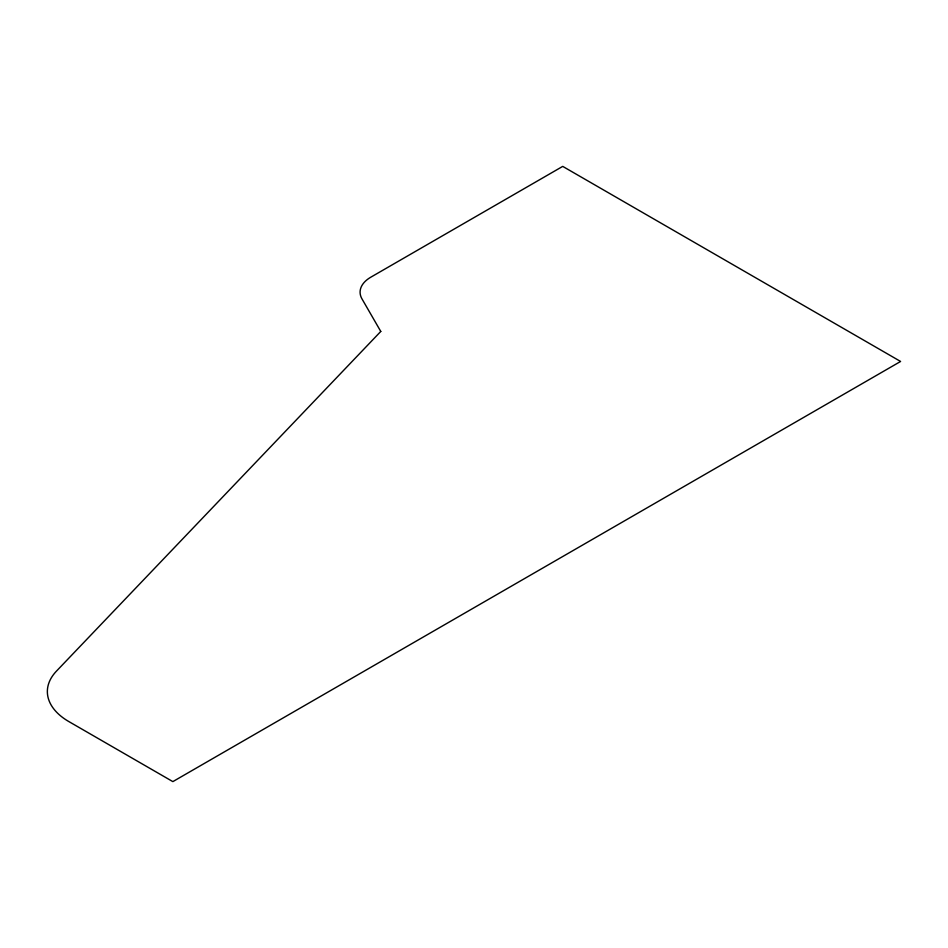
<?xml version="1.0" encoding="UTF-8"?>
<svg xmlns="http://www.w3.org/2000/svg" width="948" height="948" viewBox="0 0 948 948"><rect width="100%" height="100%" fill="white"/><g stroke="black" fill="none" stroke-linecap="round" stroke-linejoin="round"><path stroke-width="1.42" d="M380.776 331.445L56.489 671.089A73.517 42.447 0 0 0 68.896 721.594L172.856 781.614L900.6 361.461L562.721 166.386L370.858 277.16A36.759 21.223 0 0 0 361.97 298.869L380.776 331.445"/></g></svg>
